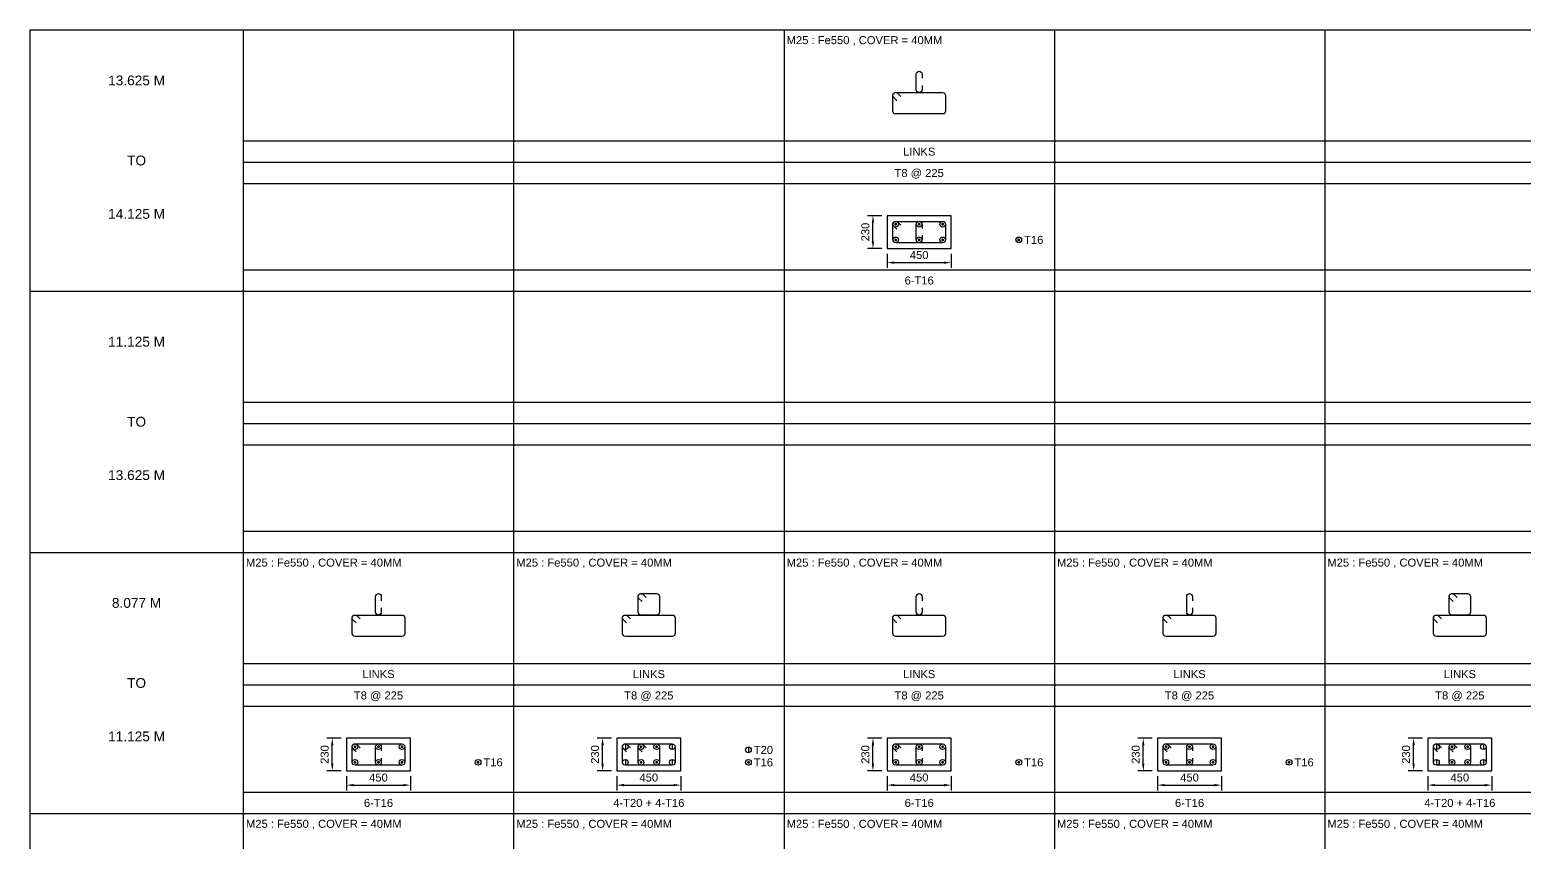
# Model space of a CAD drawing. Header units: inches. Extents: x 0 to 82000, y -1868 to 45240.
# Drawn here: x 0 to 42006, y 22419 to 45240 of the extents above; entities that cross this region are included whole.
import ezdxf
from ezdxf.enums import TextEntityAlignment as Align

# ---------------------------------------------------------------- set-up
doc = ezdxf.new("R2010")
doc.units = ezdxf.units.IN
doc.header["$MEASUREMENT"] = 0
for name, color, linetype in [('Concrete Line', 2, 'Continuous'), ('Dim', 31, 'Continuous'), ('Link', 225, 'Continuous'), ('Reinforcement', 130, 'Continuous'), ('Schedule Border', 60, 'Continuous'), ('Schedule Header', 4, 'Continuous'), ('Schedule Line', 60, 'Continuous'), ('Text', 31, 'Continuous')]:
    doc.layers.add(name, color=color, linetype=linetype)
doc.styles.add('SC-COL1', font='SansSerif')
doc.styles.add('SC-COL2', font='SansSerif')
doc.dimstyles.new('ColumnSch', dxfattribs={"dimtxt": 225, "dimasz": 200, "dimexe": 150, "dimexo": 150, "dimgap": 100, "dimtad": 1, "dimtoh": 1, "dimdec": 4, "dimlfac": 0.25, "dimzin": 0, "dimdsep": 46, "dimtxsty": 'SC-COL2', "dimcen": 0.09, "dimclrd": 8, "dimclre": 8, "dimclrt": 31, "dimadec": 0, "dimazin": 0, "dimtfac": 1, "dimtdec": 0, "dimtix": 1, "dimtofl": 0, "dimtmove": 0, "dimatfit": 3, "dimfxl": 1, "dimtolj": 1, "dimtzin": 0, "dimarcsym": 0})

# ---------------------------------------------------------------- blocks, each defined once
blk = doc.blocks.new('*D6')
at = {"color": 8, "linetype": 'ByBlock', "lineweight": -2}
for p, q in [((8900, 24270), (8900, 23870)), ((9100, 24020), (10500, 24020)), ((10700, 24270), (10700, 23870))]:
    blk.add_line(p, q, dxfattribs=at)
at = {"color": 8}
for points in [[(8900, 24020), (9100, 24053), (9100, 23987)], [(10700, 24020), (10500, 23987), (10500, 24053)]]:
    blk.add_solid(points, dxfattribs=at)
at = {"layer": 'DEFPOINTS', "color": 31}
for p in [(8900, 24420), (10700, 24420), (8900, 24020)]:
    blk.add_point(p, dxfattribs=at)
at = {"color": 31, "insert": (9800, 24232), "char_height": 225, "attachment_point": 5, "style": 'SC-COL2'}
blk.add_mtext('\\A1;450', dxfattribs=at)
blk = doc.blocks.new('*D7')
at = {"color": 8, "linetype": 'ByBlock', "lineweight": -2}
for p, q in [((8750, 25340), (8350, 25340)), ((8500, 24620), (8500, 25140)), ((8750, 24420), (8350, 24420))]:
    blk.add_line(p, q, dxfattribs=at)
at = {"color": 8}
for points in [[(8500, 25340), (8533, 25140), (8467, 25140)], [(8500, 24420), (8467, 24620), (8533, 24620)]]:
    blk.add_solid(points, dxfattribs=at)
at = {"layer": 'DEFPOINTS', "color": 31}
for p in [(8900, 25340), (8500, 24420), (8900, 24420)]:
    blk.add_point(p, dxfattribs=at)
at = {"color": 31, "insert": (8288, 24880), "char_height": 225, "attachment_point": 5, "rotation": 90, "style": 'SC-COL2'}
blk.add_mtext('\\A1;230', dxfattribs=at)
blk = doc.blocks.new('*D14')
at = {"color": 8, "linetype": 'ByBlock', "lineweight": -2}
for p, q in [((16500, 24270), (16500, 23870)), ((16700, 24020), (18100, 24020)), ((18300, 24270), (18300, 23870))]:
    blk.add_line(p, q, dxfattribs=at)
at = {"color": 8}
for points in [[(16500, 24020), (16700, 24053), (16700, 23987)], [(18300, 24020), (18100, 23987), (18100, 24053)]]:
    blk.add_solid(points, dxfattribs=at)
at = {"layer": 'DEFPOINTS', "color": 31}
for p in [(16500, 24420), (18300, 24420), (16500, 24020)]:
    blk.add_point(p, dxfattribs=at)
at = {"color": 31, "insert": (17400, 24232), "char_height": 225, "attachment_point": 5, "style": 'SC-COL2'}
blk.add_mtext('\\A1;450', dxfattribs=at)
blk = doc.blocks.new('*D15')
at = {"color": 8, "linetype": 'ByBlock', "lineweight": -2}
for p, q in [((16350, 25340), (15950, 25340)), ((16100, 24620), (16100, 25140)), ((16350, 24420), (15950, 24420))]:
    blk.add_line(p, q, dxfattribs=at)
at = {"color": 8}
for points in [[(16100, 25340), (16133, 25140), (16067, 25140)], [(16100, 24420), (16067, 24620), (16133, 24620)]]:
    blk.add_solid(points, dxfattribs=at)
at = {"layer": 'DEFPOINTS', "color": 31}
for p in [(16500, 25340), (16100, 24420), (16500, 24420)]:
    blk.add_point(p, dxfattribs=at)
at = {"color": 31, "insert": (15888, 24880), "char_height": 225, "attachment_point": 5, "rotation": 90, "style": 'SC-COL2'}
blk.add_mtext('\\A1;230', dxfattribs=at)
blk = doc.blocks.new('*D22')
at = {"color": 8, "linetype": 'ByBlock', "lineweight": -2}
for p, q in [((24100, 24270), (24100, 23870)), ((24300, 24020), (25700, 24020)), ((25900, 24270), (25900, 23870))]:
    blk.add_line(p, q, dxfattribs=at)
at = {"color": 8}
for points in [[(24100, 24020), (24300, 24053), (24300, 23987)], [(25900, 24020), (25700, 23987), (25700, 24053)]]:
    blk.add_solid(points, dxfattribs=at)
at = {"layer": 'DEFPOINTS', "color": 31}
for p in [(24100, 24420), (25900, 24420), (24100, 24020)]:
    blk.add_point(p, dxfattribs=at)
at = {"color": 31, "insert": (25000, 24232), "char_height": 225, "attachment_point": 5, "style": 'SC-COL2'}
blk.add_mtext('\\A1;450', dxfattribs=at)
blk = doc.blocks.new('*D23')
at = {"color": 8, "linetype": 'ByBlock', "lineweight": -2}
for p, q in [((23950, 25340), (23550, 25340)), ((23700, 24620), (23700, 25140)), ((23950, 24420), (23550, 24420))]:
    blk.add_line(p, q, dxfattribs=at)
at = {"color": 8}
for points in [[(23700, 25340), (23733, 25140), (23667, 25140)], [(23700, 24420), (23667, 24620), (23733, 24620)]]:
    blk.add_solid(points, dxfattribs=at)
at = {"layer": 'DEFPOINTS', "color": 31}
for p in [(24100, 25340), (23700, 24420), (24100, 24420)]:
    blk.add_point(p, dxfattribs=at)
at = {"color": 31, "insert": (23488, 24880), "char_height": 225, "attachment_point": 5, "rotation": 90, "style": 'SC-COL2'}
blk.add_mtext('\\A1;230', dxfattribs=at)
blk = doc.blocks.new('*D24')
at = {"color": 8, "linetype": 'ByBlock', "lineweight": -2}
for p, q in [((24100, 38950), (24100, 38550)), ((24300, 38700), (25700, 38700)), ((25900, 38950), (25900, 38550))]:
    blk.add_line(p, q, dxfattribs=at)
at = {"color": 8}
for points in [[(24100, 38700), (24300, 38733), (24300, 38667)], [(25900, 38700), (25700, 38667), (25700, 38733)]]:
    blk.add_solid(points, dxfattribs=at)
at = {"layer": 'DEFPOINTS', "color": 31}
for p in [(24100, 39100), (25900, 39100), (24100, 38700)]:
    blk.add_point(p, dxfattribs=at)
at = {"color": 31, "insert": (25000, 38912), "char_height": 225, "attachment_point": 5, "style": 'SC-COL2'}
blk.add_mtext('\\A1;450', dxfattribs=at)
blk = doc.blocks.new('*D25')
at = {"color": 8, "linetype": 'ByBlock', "lineweight": -2}
for p, q in [((23950, 40020), (23550, 40020)), ((23700, 39300), (23700, 39820)), ((23950, 39100), (23550, 39100))]:
    blk.add_line(p, q, dxfattribs=at)
at = {"color": 8}
for points in [[(23700, 40020), (23733, 39820), (23667, 39820)], [(23700, 39100), (23667, 39300), (23733, 39300)]]:
    blk.add_solid(points, dxfattribs=at)
at = {"layer": 'DEFPOINTS', "color": 31}
for p in [(24100, 40020), (23700, 39100), (24100, 39100)]:
    blk.add_point(p, dxfattribs=at)
at = {"color": 31, "insert": (23488, 39560), "char_height": 225, "attachment_point": 5, "rotation": 90, "style": 'SC-COL2'}
blk.add_mtext('\\A1;230', dxfattribs=at)
blk = doc.blocks.new('*D32')
at = {"color": 8, "linetype": 'ByBlock', "lineweight": -2}
for p, q in [((31700, 24270), (31700, 23870)), ((31900, 24020), (33300, 24020)), ((33500, 24270), (33500, 23870))]:
    blk.add_line(p, q, dxfattribs=at)
at = {"color": 8}
for points in [[(31700, 24020), (31900, 24053), (31900, 23987)], [(33500, 24020), (33300, 23987), (33300, 24053)]]:
    blk.add_solid(points, dxfattribs=at)
at = {"layer": 'DEFPOINTS', "color": 31}
for p in [(31700, 24420), (33500, 24420), (31700, 24020)]:
    blk.add_point(p, dxfattribs=at)
at = {"color": 31, "insert": (32600, 24232), "char_height": 225, "attachment_point": 5, "style": 'SC-COL2'}
blk.add_mtext('\\A1;450', dxfattribs=at)
blk = doc.blocks.new('*D33')
at = {"color": 8, "linetype": 'ByBlock', "lineweight": -2}
for p, q in [((31550, 25340), (31150, 25340)), ((31300, 24620), (31300, 25140)), ((31550, 24420), (31150, 24420))]:
    blk.add_line(p, q, dxfattribs=at)
at = {"color": 8}
for points in [[(31300, 25340), (31333, 25140), (31267, 25140)], [(31300, 24420), (31267, 24620), (31333, 24620)]]:
    blk.add_solid(points, dxfattribs=at)
at = {"layer": 'DEFPOINTS', "color": 31}
for p in [(31700, 25340), (31300, 24420), (31700, 24420)]:
    blk.add_point(p, dxfattribs=at)
at = {"color": 31, "insert": (31088, 24880), "char_height": 225, "attachment_point": 5, "rotation": 90, "style": 'SC-COL2'}
blk.add_mtext('\\A1;230', dxfattribs=at)
blk = doc.blocks.new('*D40')
at = {"color": 8, "linetype": 'ByBlock', "lineweight": -2}
for p, q in [((39300, 24270), (39300, 23870)), ((39500, 24020), (40900, 24020)), ((41100, 24270), (41100, 23870))]:
    blk.add_line(p, q, dxfattribs=at)
at = {"color": 8}
for points in [[(39300, 24020), (39500, 24053), (39500, 23987)], [(41100, 24020), (40900, 23987), (40900, 24053)]]:
    blk.add_solid(points, dxfattribs=at)
at = {"layer": 'DEFPOINTS', "color": 31}
for p in [(39300, 24420), (41100, 24420), (39300, 24020)]:
    blk.add_point(p, dxfattribs=at)
at = {"color": 31, "insert": (40200, 24232), "char_height": 225, "attachment_point": 5, "style": 'SC-COL2'}
blk.add_mtext('\\A1;450', dxfattribs=at)
blk = doc.blocks.new('*D41')
at = {"color": 8, "linetype": 'ByBlock', "lineweight": -2}
for p, q in [((39150, 25340), (38750, 25340)), ((38900, 24620), (38900, 25140)), ((39150, 24420), (38750, 24420))]:
    blk.add_line(p, q, dxfattribs=at)
at = {"color": 8}
for points in [[(38900, 25340), (38933, 25140), (38867, 25140)], [(38900, 24420), (38867, 24620), (38933, 24620)]]:
    blk.add_solid(points, dxfattribs=at)
at = {"layer": 'DEFPOINTS', "color": 31}
for p in [(39300, 25340), (38900, 24420), (39300, 24420)]:
    blk.add_point(p, dxfattribs=at)
at = {"color": 31, "insert": (38688, 24880), "char_height": 225, "attachment_point": 5, "rotation": 90, "style": 'SC-COL2'}
blk.add_mtext('\\A1;230', dxfattribs=at)

msp = doc.modelspace()

# ---------------------------------------------------------------- linework, layer by layer
at = {"layer": 'Concrete Line'}
for points in [[(25900, 40020), (24100, 40020)], [(24100, 40020), (24100, 39100)], [(25900, 39100), (25900, 40020)], [(24100, 39100), (25900, 39100)], [(10700, 25340), (8900, 25340)], [(8900, 25340), (8900, 24420)], [(10700, 24420), (10700, 25340)], [(18300, 25340), (16500, 25340)], [(16500, 25340), (16500, 24420)], [(18300, 24420), (18300, 25340)], [(25900, 25340), (24100, 25340)], [(24100, 25340), (24100, 24420)], [(25900, 24420), (25900, 25340)], [(33500, 25340), (31700, 25340)], [(31700, 25340), (31700, 24420)], [(33500, 24420), (33500, 25340)], [(41100, 25340), (39300, 25340)], [(39300, 25340), (39300, 24420)], [(41100, 24420), (41100, 25340)], [(8900, 24420), (10700, 24420)], [(16500, 24420), (18300, 24420)], [(24100, 24420), (25900, 24420)], [(31700, 24420), (33500, 24420)], [(39300, 24420), (41100, 24420)]]:
    msp.add_lwpolyline(points, dxfattribs=at)
at = {"layer": 'Link'}
for points in [[(25080, 43680), (25080, 43560, -1), (24920, 43560), (24920, 44000, -1), (25080, 44000), (25080, 43880)], [(24368.28401, 43258.57859), (24283.43135, 43343.43156, -0.6681779738), (24340, 43480), (25660, 43480, -0.4142135624), (25740, 43400), (25740, 42960, -0.4142135624), (25660, 42880), (24340, 42880, -0.4142135624), (24260, 42960), (24260, 43400, -0.6681793021), (24396.56865, 43456.56844), (24481.4213, 43371.71547)], [(24368.28401, 39638.57859), (24283.43135, 39723.43156, -0.6681779738), (24340, 39860), (25660, 39860, -0.4142135624), (25740, 39780), (25740, 39340, -0.4142135624), (25660, 39260), (24340, 39260, -0.4142135624), (24260, 39340), (24260, 39780, -0.6681793021), (24396.56865, 39836.56844), (24481.4213, 39751.71547)], [(25080, 39460), (25080, 39340, -1), (24920, 39340), (24920, 39780, -1), (25080, 39780), (25080, 39660)], [(9880, 29000), (9880, 28880, -1), (9720, 28880), (9720, 29320, -1), (9880, 29320), (9880, 29200)], [(17208.28401, 29178.57859), (17123.43135, 29263.43156, -0.6681779738), (17180, 29400), (17620, 29400, -0.4142135624), (17700, 29320), (17700, 28880, -0.4142135624), (17620, 28800), (17180, 28800, -0.4142135624), (17100, 28880), (17100, 29320, -0.6681793021), (17236.56865, 29376.56844), (17321.4213, 29291.71547)], [(25080, 29000), (25080, 28880, -1), (24920, 28880), (24920, 29320, -1), (25080, 29320), (25080, 29200)], [(32680, 29000), (32680, 28880, -1), (32520, 28880), (32520, 29320, -1), (32680, 29320), (32680, 29200)], [(40008.28401, 29178.57859), (39923.43135, 29263.43156, -0.6681779738), (39980, 29400), (40420, 29400, -0.4142135624), (40500, 29320), (40500, 28880, -0.4142135624), (40420, 28800), (39980, 28800, -0.4142135624), (39900, 28880), (39900, 29320, -0.6681793021), (40036.56865, 29376.56844), (40121.4213, 29291.71547)], [(9168.28401, 28578.57859), (9083.43135, 28663.43156, -0.6681779738), (9140, 28800), (10460, 28800, -0.4142135624), (10540, 28720), (10540, 28280, -0.4142135624), (10460, 28200), (9140, 28200, -0.4142135624), (9060, 28280), (9060, 28720, -0.6681793021), (9196.56865, 28776.56844), (9281.4213, 28691.71547)], [(16768.28401, 28578.57859), (16683.43135, 28663.43156, -0.6681779738), (16740, 28800), (18060, 28800, -0.4142135624), (18140, 28720), (18140, 28280, -0.4142135624), (18060, 28200), (16740, 28200, -0.4142135624), (16660, 28280), (16660, 28720, -0.6681793021), (16796.56865, 28776.56844), (16881.4213, 28691.71547)], [(24368.28401, 28578.57859), (24283.43135, 28663.43156, -0.6681779738), (24340, 28800), (25660, 28800, -0.4142135624), (25740, 28720), (25740, 28280, -0.4142135624), (25660, 28200), (24340, 28200, -0.4142135624), (24260, 28280), (24260, 28720, -0.6681793021), (24396.56865, 28776.56844), (24481.4213, 28691.71547)], [(31968.28401, 28578.57859), (31883.43135, 28663.43156, -0.6681779738), (31940, 28800), (33260, 28800, -0.4142135624), (33340, 28720), (33340, 28280, -0.4142135624), (33260, 28200), (31940, 28200, -0.4142135624), (31860, 28280), (31860, 28720, -0.6681793021), (31996.56865, 28776.56844), (32081.4213, 28691.71547)], [(39568.28401, 28578.57859), (39483.43135, 28663.43156, -0.6681779738), (39540, 28800), (40860, 28800, -0.4142135624), (40940, 28720), (40940, 28280, -0.4142135624), (40860, 28200), (39540, 28200, -0.4142135624), (39460, 28280), (39460, 28720, -0.6681793021), (39596.56865, 28776.56844), (39681.4213, 28691.71547)], [(9168.28401, 24958.57859), (9083.43135, 25043.43156, -0.6681779738), (9140, 25180), (10460, 25180, -0.4142135624), (10540, 25100), (10540, 24660, -0.4142135624), (10460, 24580), (9140, 24580, -0.4142135624), (9060, 24660), (9060, 25100, -0.6681793021), (9196.56865, 25156.56844), (9281.4213, 25071.71547)], [(9880, 24780), (9880, 24660, -1), (9720, 24660), (9720, 25100, -1), (9880, 25100), (9880, 24980)], [(16768.28401, 24958.57859), (16683.43135, 25043.43156, -0.6681779738), (16740, 25180), (18060, 25180, -0.4142135624), (18140, 25100), (18140, 24660, -0.4142135624), (18060, 24580), (16740, 24580, -0.4142135624), (16660, 24660), (16660, 25100, -0.6681793021), (16796.56865, 25156.56844), (16881.4213, 25071.71547)], [(17208.28401, 24958.57859), (17123.43135, 25043.43156, -0.6681779738), (17180, 25180), (17620, 25180, -0.4142135624), (17700, 25100), (17700, 24660, -0.4142135624), (17620, 24580), (17180, 24580, -0.4142135624), (17100, 24660), (17100, 25100, -0.6681793021), (17236.56865, 25156.56844), (17321.4213, 25071.71547)], [(24368.28401, 24958.57859), (24283.43135, 25043.43156, -0.6681779738), (24340, 25180), (25660, 25180, -0.4142135624), (25740, 25100), (25740, 24660, -0.4142135624), (25660, 24580), (24340, 24580, -0.4142135624), (24260, 24660), (24260, 25100, -0.6681793021), (24396.56865, 25156.56844), (24481.4213, 25071.71547)], [(25080, 24780), (25080, 24660, -1), (24920, 24660), (24920, 25100, -1), (25080, 25100), (25080, 24980)], [(31968.28401, 24958.57859), (31883.43135, 25043.43156, -0.6681779738), (31940, 25180), (33260, 25180, -0.4142135624), (33340, 25100), (33340, 24660, -0.4142135624), (33260, 24580), (31940, 24580, -0.4142135624), (31860, 24660), (31860, 25100, -0.6681793021), (31996.56865, 25156.56844), (32081.4213, 25071.71547)], [(32680, 24780), (32680, 24660, -1), (32520, 24660), (32520, 25100, -1), (32680, 25100), (32680, 24980)], [(39568.28401, 24958.57859), (39483.43135, 25043.43156, -0.6681779738), (39540, 25180), (40860, 25180, -0.4142135624), (40940, 25100), (40940, 24660, -0.4142135624), (40860, 24580), (39540, 24580, -0.4142135624), (39460, 24660), (39460, 25100, -0.6681793021), (39596.56865, 25156.56844), (39681.4213, 25071.71547)], [(40008.28401, 24958.57859), (39923.43135, 25043.43156, -0.6681779738), (39980, 25180), (40420, 25180, -0.4142135624), (40500, 25100), (40500, 24660, -0.4142135624), (40420, 24580), (39980, 24580, -0.4142135624), (39900, 24660), (39900, 25100, -0.6681793021), (40036.56865, 25156.56844), (40121.4213, 25071.71547)]]:
    msp.add_lwpolyline(points, format="xyb", dxfattribs=at)
at = {"layer": 'Reinforcement', "color": 130, "const_width": 40}
for points in [[(24320, 39780, 1), (24360, 39780, 1)], [(24980, 39780, 1), (25020, 39780, 1)], [(25640, 39780, 1), (25680, 39780, 1)], [(24320, 39340, 1), (24360, 39340, 1)], [(24980, 39340, 1), (25020, 39340, 1)], [(25640, 39340, 1), (25680, 39340, 1)], [(27780, 39340, 1), (27820, 39340, 1)], [(9120, 25100, 1), (9160, 25100, 1)], [(9780, 25100, 1), (9820, 25100, 1)], [(10440, 25100, 1), (10480, 25100, 1)], [(17160, 25100, 1), (17200, 25100, 1)], [(17600, 25100, 1), (17640, 25100, 1)], [(24320, 25100, 1), (24360, 25100, 1)], [(24980, 25100, 1), (25020, 25100, 1)], [(25640, 25100, 1), (25680, 25100, 1)], [(31920, 25100, 1), (31960, 25100, 1)], [(32580, 25100, 1), (32620, 25100, 1)], [(33240, 25100, 1), (33280, 25100, 1)], [(39960, 25100, 1), (40000, 25100, 1)], [(40400, 25100, 1), (40440, 25100, 1)], [(9120, 24660, 1), (9160, 24660, 1)], [(9780, 24660, 1), (9820, 24660, 1)], [(10440, 24660, 1), (10480, 24660, 1)], [(12580, 24660, 1), (12620, 24660, 1)], [(17160, 24660, 1), (17200, 24660, 1)], [(17600, 24660, 1), (17640, 24660, 1)], [(20180, 24660, 1), (20220, 24660, 1)], [(24320, 24660, 1), (24360, 24660, 1)], [(24980, 24660, 1), (25020, 24660, 1)], [(25640, 24660, 1), (25680, 24660, 1)], [(27780, 24660, 1), (27820, 24660, 1)], [(31920, 24660, 1), (31960, 24660, 1)], [(32580, 24660, 1), (32620, 24660, 1)], [(33240, 24660, 1), (33280, 24660, 1)], [(35380, 24660, 1), (35420, 24660, 1)], [(39960, 24660, 1), (40000, 24660, 1)], [(40400, 24660, 1), (40440, 24660, 1)]]:
    msp.add_lwpolyline(points, format="xyb", close=True, dxfattribs=at)
at = {"layer": 'Reinforcement', "color": 130}
for points in [[(16740, 25180), (16740, 25020)], [(18060, 25180), (18060, 25020)], [(20200, 25090), (20200, 24930)], [(39540, 25180), (39540, 25020)], [(40860, 25180), (40860, 25020)], [(16740, 24740), (16740, 24580)], [(18060, 24740), (18060, 24580)], [(39540, 24740), (39540, 24580)], [(40860, 24740), (40860, 24580)]]:
    msp.add_lwpolyline(points, dxfattribs=at)
for centre in [(24340, 39780), (25000, 39780), (25660, 39780), (24340, 39340), (25000, 39340), (25660, 39340), (27800, 39340), (9140, 25100), (9800, 25100), (10460, 25100), (16740, 25100), (17180, 25100), (17620, 25100), (18060, 25100), (20200, 25010), (24340, 25100), (25000, 25100), (25660, 25100), (31940, 25100), (32600, 25100), (33260, 25100), (39540, 25100), (39980, 25100), (40420, 25100), (40860, 25100), (9140, 24660), (9800, 24660), (10460, 24660), (12600, 24660), (16740, 24660), (17180, 24660), (17620, 24660), (18060, 24660), (20200, 24660), (24340, 24660), (25000, 24660), (25660, 24660), (27800, 24660), (31940, 24660), (32600, 24660), (33260, 24660), (35400, 24660), (39540, 24660), (39980, 24660), (40420, 24660), (40860, 24660)]:
    msp.add_circle(centre, 80, dxfattribs=at)
at = {"layer": 'Schedule Border'}
for p, q in [((0, 45240), (82000, 45240)), ((0, 45240), (0, 0)), ((6000, 45240), (6000, 0)), ((0, 37900), (82000, 37900)), ((0, 30560), (82000, 30560)), ((0, 23220), (82000, 23220))]:
    msp.add_line(p, q, dxfattribs=at)
at = {"layer": 'Schedule Line'}
for p, q in [((13600, 45240), (13600, 0)), ((21200, 45240), (21200, 0)), ((28800, 45240), (28800, 0)), ((36400, 45240), (36400, 0)), ((6000, 42120), (82000, 42120)), ((6000, 41520), (82000, 41520)), ((6000, 40920), (82000, 40920)), ((6000, 38500), (82000, 38500)), ((6000, 34780), (82000, 34780)), ((6000, 34180), (82000, 34180)), ((6000, 33580), (82000, 33580)), ((6000, 31160), (82000, 31160)), ((6000, 27440), (82000, 27440)), ((6000, 26840), (82000, 26840)), ((6000, 26240), (82000, 26240)), ((6000, 23820), (82000, 23820))]:
    msp.add_line(p, q, dxfattribs=at)

# ---------------------------------------------------------------- texts
at = {"layer": 'Schedule Header', "style": 'SC-COL2'}
for s, p in [('13.625 M', (3000, 43820)), ('TO', (3000, 41570)), ('14.125 M', (3000, 40070)), ('11.125 M', (3000, 36480)), ('TO', (3000, 34230)), ('13.625 M', (3000, 32730)), ('8.077 M', (3000, 29140)), ('TO', (3000, 26890)), ('11.125 M', (3000, 25390))]:
    msp.add_text(s, height=275, dxfattribs=at).set_placement(p, align=Align.MIDDLE_CENTER)
at = {"layer": 'Text', "style": 'SC-COL1'}
for p in [(21275, 44840), (6075, 30160), (13675, 30160), (21275, 30160), (28875, 30160), (36475, 30160), (6075, 22820), (13675, 22820), (21275, 22820), (28875, 22820), (36475, 22820)]:
    msp.add_text('M25 : Fe550 , COVER = 40MM', height=225, dxfattribs=at).set_placement(p)
for s, p in [('LINKS', (25000, 41820)), ('T8 @ 225', (25000, 41220)), ('6-T16', (25000, 38200)), ('LINKS', (9800, 27140)), ('LINKS', (17400, 27140)), ('LINKS', (25000, 27140)), ('LINKS', (32600, 27140)), ('LINKS', (40200, 27140)), ('T8 @ 225', (9800, 26540)), ('T8 @ 225', (17400, 26540)), ('T8 @ 225', (25000, 26540)), ('T8 @ 225', (32600, 26540)), ('T8 @ 225', (40200, 26540)), ('6-T16', (9800, 23520)), ('4-T20 + 4-T16', (17400, 23520)), ('6-T16', (25000, 23520)), ('6-T16', (32600, 23520)), ('4-T20 + 4-T16', (40200, 23520))]:
    msp.add_text(s, height=225, dxfattribs=at).set_placement(p, align=Align.MIDDLE_CENTER)
for s, p in [('T16', (27950, 39340)), ('T20', (20350, 25010)), ('T16', (12750, 24660)), ('T16', (20350, 24660)), ('T16', (27950, 24660)), ('T16', (35550, 24660))]:
    msp.add_text(s, height=225, dxfattribs=at).set_placement(p, align=Align.MIDDLE_LEFT)

# ---------------------------------------------------------------- dimensions: what is measured, and where the dimension line sits
at = {"layer": 'Dim'}
for p1, p2, distance, text, picture, middle in [((24100, 39100), (24100, 40020), 400, '230', '*D25', (23700, 39560)), ((24100, 39100), (25900, 39100), -400, '450', '*D24', (25000, 38700)), ((8900, 24420), (8900, 25340), 400, '230', '*D7', (8500, 24880)), ((16500, 24420), (16500, 25340), 400, '230', '*D15', (16100, 24880)), ((24100, 24420), (24100, 25340), 400, '230', '*D23', (23700, 24880)), ((31700, 24420), (31700, 25340), 400, '230', '*D33', (31300, 24880)), ((39300, 24420), (39300, 25340), 400, '230', '*D41', (38900, 24880)), ((8900, 24420), (10700, 24420), -400, '450', '*D6', (9800, 24020)), ((16500, 24420), (18300, 24420), -400, '450', '*D14', (17400, 24020)), ((24100, 24420), (25900, 24420), -400, '450', '*D22', (25000, 24020)), ((31700, 24420), (33500, 24420), -400, '450', '*D32', (32600, 24020)), ((39300, 24420), (41100, 24420), -400, '450', '*D40', (40200, 24020))]:
    dim = msp.add_aligned_dim(p1=p1, p2=p2, distance=distance, text=text, dimstyle='ColumnSch', override={"dimtofl": 1}, dxfattribs=at)
    dim.commit()
    dim.dimension.update_dxf_attribs({"geometry": picture, "text_midpoint": middle})

doc.saveas('drawing.dxf')
